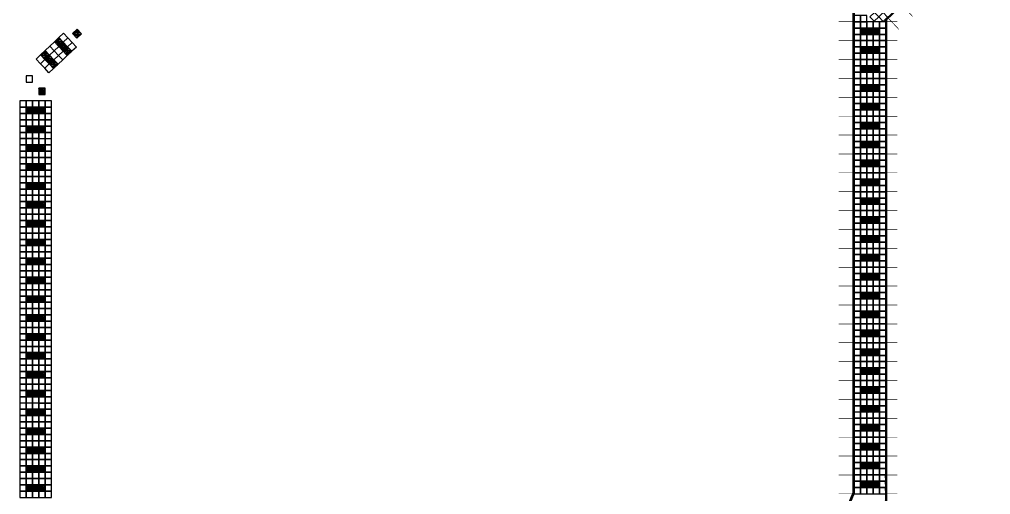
# Model space of a CAD drawing. Extents: x 833816 to 4746262, y -3629782 to -1973088.
# Drawn here: x 1940528 to 2017696, y -2628458 to -2590712 of the extents above; entities that cross this region are included whole.
import ezdxf

# ---------------------------------------------------------------- set-up
doc = ezdxf.new("R2010")
doc.units = 0
doc.header["$LTSCALE"] = 1000
doc.header["$MEASUREMENT"] = 0
doc.layers.add('W-FLOAT_BOWL浮筒', color=253, linetype='Continuous')

# ---------------------------------------------------------------- blocks, each defined once
blk = doc.blocks.new('空格子')
at = {"layer": 'W-FLOAT_BOWL浮筒'}
h = blk.add_hatch(dxfattribs=at)
h.set_pattern_fill('ANSI31', color=256, scale=50)
h.set_pattern_definition([(45, (0, 0), (-56.127, 56.127), [])])
h.paths.add_polyline_path([(219, 263), (-280, 225), (-242, -274), (256, -236)])
blk.add_lwpolyline([(-242, -274), (256, -236), (219, 263), (-280, 225)], close=True, dxfattribs=at)
blk = doc.blocks.new('浮筒')
at = {"layer": 'W-FLOAT_BOWL浮筒'}
blk.add_lwpolyline([(-230, -268), (268, -230), (230, 268), (-268, 230)], close=True, dxfattribs=at)
blk = doc.blocks.new('*U186')
at = {"color": 2, "const_width": 50}
blk.add_lwpolyline([(-2331, 0), (2331, 0)], dxfattribs=at)
blk = doc.blocks.new('*U187')
at = {"color": 0, "linetype": 'ByBlock', "lineweight": -2, "transparency": 16777216}
for p in [(0, 0), (0, -1500), (0, -3000), (0, -4500), (0, -6000), (0, -7500), (0, -9000), (0, -10500), (0, -12000), (0, -13500), (0, -15000), (0, -16500), (0, -18000), (0, -19500), (0, -21000), (0, -22500), (0, -24000), (0, -25500), (0, -27000), (0, -28500), (0, -30000), (0, -31500), (0, -33000), (0, -34500), (0, -36000), (0, -37500)]:
    blk.add_blockref('*U186', p, dxfattribs=at)
blk = doc.blocks.new('*U188')
at = {"color": 2, "const_width": 50}
blk.add_lwpolyline([(-2309, 0), (2309, 0)], dxfattribs=at)
blk = doc.blocks.new('*U189')
at = {"color": 0, "linetype": 'ByBlock', "lineweight": -2, "transparency": 16777216}
for p in [(0, 0), (0, -1500), (0, -3000), (0, -4500)]:
    blk.add_blockref('*U188', p, dxfattribs=at)

msp = doc.modelspace()

# ---------------------------------------------------------------- linework, layer by layer
at = {"color": 5}
for points in [[(2011010.4, -2538408.2), (2010986.1, -2585582.8), (2006762.3, -2589558.6), (2006760.6, -2628329.1), (1995564.9, -2655212.7), (1997554.1, -2675761.1), (1983030.9, -2685977.6), (1992105.5, -2698905.5), (1997215, -2695313.4), (2011153.2, -2695313.4), (2011153.2, -2692613.4), (1998319, -2692613.4), (1991699.9, -2683180.5), (2000394.2, -2677064.4), (1998323.4, -2655611.8), (2009461, -2628923.9), (2009462.2, -2590725.1), (2017687.4, -2582983.1), (2017696.4, -2565614), (2013699.6, -2559492.3), (2013710.8, -2537581.6)], [(2011053.2, -2692713.4), (1998267, -2692713.4), (1991560.7, -2683156.1), (2000289.1, -2677016.1), (1998221.5, -2655596.5), (2009361, -2628903.8), (2009362.2, -2590681.9), (2017587.5, -2582939.8), (2017596.4, -2565643.7), (2013599.5, -2559522.1), (2013610.8, -2537612.3)], [(2011110.4, -2538377.6), (2011086.1, -2585626.1), (2006862.3, -2589601.8), (2006860.6, -2628349.1), (1995666.8, -2655228), (1997659.3, -2675809.4), (1983170.1, -2686001.9), (1992129.9, -2698766.2), (1997183.3, -2695213.4), (2011053.2, -2695213.4), (2011053.2, -2692713.4)]]:
    msp.add_lwpolyline(points, dxfattribs=at)

# ---------------------------------------------------------------- block references
for name, p, rotation in [('*U189', (2012112.4, -2586746.8), 313.2668024039084), ('*U187', (2007950.9, -2590898.6), 359.9975254187525), ('空格子', (1945105.7, -2591848.5), 308.9392147156753), ('空格子', (2007624.4, -2591643.9), 355.6699377298531), ('空格子', (2008124.4, -2591643.9), 355.6699377298531), ('空格子', (2008624.4, -2591643.9), 355.6699377298531), ('空格子', (1943670.8, -2592512.5), 308.9392147156753), ('空格子', (1944013.5, -2592876.6), 308.9392147156753), ('空格子', (1944356.2, -2593240.7), 308.9392147156753), ('空格子', (2007624.3, -2593143.9), 355.6699377298531), ('空格子', (2008124.3, -2593143.9), 355.6699377298531), ('空格子', (2008624.3, -2593143.9), 355.6699377298531), ('空格子', (1942578.5, -2593540.6), 308.9392147156753), ('空格子', (1942921.2, -2593904.7), 308.9392147156753), ('空格子', (1943263.9, -2594268.8), 308.9392147156753), ('空格子', (2007624.3, -2594643.9), 355.6699377298531), ('空格子', (2008124.3, -2594643.9), 355.6699377298531), ('空格子', (2008624.3, -2594643.9), 355.6699377298531), ('空格子', (2007624.2, -2596143.9), 355.6699377298531), ('空格子', (2008124.2, -2596143.9), 355.6699377298531), ('空格子', (2008624.2, -2596143.9), 355.6699377298531), ('空格子', (1942329, -2596429.5), 355.6699377304419), ('空格子', (2007624.1, -2597643.9), 355.6699377298531), ('空格子', (2008124.1, -2597643.9), 355.6699377298531), ('空格子', (2008624.1, -2597643.9), 355.6699377298531), ('空格子', (1941328.9, -2597929.4), 355.6699377304419), ('空格子', (1941828.9, -2597929.4), 355.6699377304419), ('空格子', (1942328.9, -2597929.5), 355.6699377304419), ('空格子', (2007624.1, -2599143.9), 355.6699377298531), ('空格子', (2008124.1, -2599143.9), 355.6699377298531), ('空格子', (2008624.1, -2599143.9), 355.6699377298531), ('空格子', (1941328.9, -2599429.4), 355.6699377304419), ('空格子', (1941828.9, -2599429.4), 355.6699377304419), ('空格子', (1942328.9, -2599429.5), 355.6699377304419), ('空格子', (2007624, -2600643.9), 355.6699377298531), ('空格子', (2008124, -2600643.9), 355.6699377298531), ('空格子', (2008624, -2600643.9), 355.6699377298531), ('空格子', (1941328.8, -2600929.4), 355.6699377304419), ('空格子', (1941828.8, -2600929.4), 355.6699377304419), ('空格子', (1942328.8, -2600929.5), 355.6699377304419), ('空格子', (2007623.9, -2602143.9), 355.6699377298531), ('空格子', (2008123.9, -2602143.9), 355.6699377298531), ('空格子', (2008623.9, -2602143.9), 355.6699377298531), ('空格子', (1941328.8, -2602429.4), 355.6699377304419), ('空格子', (1941828.8, -2602429.4), 355.6699377304419), ('空格子', (1942328.8, -2602429.5), 355.6699377304419), ('空格子', (1941328.7, -2603929.4), 355.6699377304419), ('空格子', (1941828.7, -2603929.4), 355.6699377304419), ('空格子', (1942328.7, -2603929.5), 355.6699377304419), ('空格子', (2007623.9, -2603643.9), 355.6699377298531), ('空格子', (2008123.9, -2603643.9), 355.6699377298531), ('空格子', (2008623.9, -2603643.9), 355.6699377298531), ('空格子', (1941328.6, -2605429.4), 355.6699377304419), ('空格子', (1941828.6, -2605429.4), 355.6699377304419), ('空格子', (1942328.6, -2605429.5), 355.6699377304419), ('空格子', (2007623.8, -2605143.9), 355.6699377298531), ('空格子', (2008123.8, -2605143.9), 355.6699377298531), ('空格子', (2008623.8, -2605143.9), 355.6699377298531), ('空格子', (1941328.6, -2606929.4), 355.6699377304419), ('空格子', (1941828.6, -2606929.4), 355.6699377304419), ('空格子', (1942328.6, -2606929.5), 355.6699377304419), ('空格子', (2007623.7, -2606643.9), 355.6699377298531), ('空格子', (2008123.7, -2606643.9), 355.6699377298531), ('空格子', (2008623.7, -2606643.9), 355.6699377298531), ('空格子', (1941328.5, -2608429.4), 355.6699377304419), ('空格子', (1941828.5, -2608429.4), 355.6699377304419), ('空格子', (1942328.5, -2608429.5), 355.6699377304419), ('空格子', (2007623.7, -2608143.9), 355.6699377298531), ('空格子', (2008123.7, -2608143.9), 355.6699377298531), ('空格子', (2008623.7, -2608143.9), 355.6699377298531), ('空格子', (1941328.4, -2609929.4), 355.6699377304419), ('空格子', (1941828.4, -2609929.4), 355.6699377304419), ('空格子', (1942328.4, -2609929.5), 355.6699377304419), ('空格子', (2007623.6, -2609643.9), 355.6699377298531), ('空格子', (2008123.6, -2609643.9), 355.6699377298531), ('空格子', (2008623.6, -2609643.9), 355.6699377298531), ('空格子', (1941328.4, -2611429.4), 355.6699377304419), ('空格子', (1941828.4, -2611429.4), 355.6699377304419), ('空格子', (1942328.4, -2611429.5), 355.6699377304419), ('空格子', (2007623.5, -2611143.9), 355.6699377298531), ('空格子', (2008123.5, -2611143.9), 355.6699377298531), ('空格子', (2008623.5, -2611143.9), 355.6699377298531), ('空格子', (1941328.3, -2612929.4), 355.6699377304419), ('空格子', (1941828.3, -2612929.4), 355.6699377304419), ('空格子', (1942328.3, -2612929.5), 355.6699377304419), ('空格子', (2007623.5, -2612643.9), 355.6699377298531), ('空格子', (2008123.5, -2612643.9), 355.6699377298531), ('空格子', (2008623.5, -2612643.9), 355.6699377298531), ('空格子', (1941328.2, -2614429.4), 355.6699377304419), ('空格子', (1941828.2, -2614429.4), 355.6699377304419), ('空格子', (1942328.2, -2614429.5), 355.6699377304419), ('空格子', (2007623.4, -2614143.9), 355.6699377298531), ('空格子', (2008123.4, -2614143.9), 355.6699377298531), ('空格子', (2008623.4, -2614143.9), 355.6699377298531), ('空格子', (1941328.2, -2615929.4), 355.6699377304419), ('空格子', (1941828.2, -2615929.4), 355.6699377304419), ('空格子', (1942328.2, -2615929.5), 355.6699377304419), ('空格子', (2007623.3, -2615643.9), 355.6699377298531), ('空格子', (2008123.3, -2615643.9), 355.6699377298531), ('空格子', (2008623.3, -2615643.9), 355.6699377298531), ('空格子', (1941328.1, -2617429.4), 355.6699377304419), ('空格子', (1941828.1, -2617429.4), 355.6699377304419), ('空格子', (1942328.1, -2617429.5), 355.6699377304419), ('空格子', (2007623.3, -2617143.9), 355.6699377298531), ('空格子', (2008123.3, -2617143.9), 355.6699377298531), ('空格子', (2008623.3, -2617143.9), 355.6699377298531), ('空格子', (1941328, -2618929.4), 355.6699377304419), ('空格子', (1941828, -2618929.4), 355.6699377304419), ('空格子', (1942328, -2618929.5), 355.6699377304419), ('空格子', (2007623.2, -2618643.9), 355.6699377298531), ('空格子', (2008123.2, -2618643.9), 355.6699377298531), ('空格子', (2008623.2, -2618643.9), 355.6699377298531), ('空格子', (2007623.2, -2620143.9), 355.6699377298531), ('空格子', (2008123.2, -2620143.9), 355.6699377298531), ('空格子', (2008623.2, -2620143.9), 355.6699377298531), ('空格子', (1941328, -2620429.4), 355.6699377304419), ('空格子', (1941828, -2620429.4), 355.6699377304419), ('空格子', (1942328, -2620429.5), 355.6699377304419), ('空格子', (2007623.1, -2621643.9), 355.6699377298531), ('空格子', (2008123.1, -2621643.9), 355.6699377298531), ('空格子', (2008623.1, -2621643.9), 355.6699377298531), ('空格子', (1941327.9, -2621929.4), 355.6699377304419), ('空格子', (1941827.9, -2621929.4), 355.6699377304419), ('空格子', (1942327.9, -2621929.5), 355.6699377304419), ('空格子', (2007623, -2623143.9), 355.6699377298531), ('空格子', (2008123, -2623143.9), 355.6699377298531), ('空格子', (2008623, -2623143.9), 355.6699377298531), ('空格子', (1941327.8, -2623429.4), 355.6699377304419), ('空格子', (1941827.8, -2623429.4), 355.6699377304419), ('空格子', (1942327.8, -2623429.5), 355.6699377304419), ('空格子', (2007623, -2624643.9), 355.6699377298531), ('空格子', (2008123, -2624643.9), 355.6699377298531), ('空格子', (2008623, -2624643.9), 355.6699377298531), ('空格子', (1941327.8, -2624929.4), 355.6699377304419), ('空格子', (1941827.8, -2624929.4), 355.6699377304419), ('空格子', (1942327.8, -2624929.5), 355.6699377304419), ('空格子', (2007622.9, -2626143.9), 355.6699377298531), ('空格子', (2008122.9, -2626143.9), 355.6699377298531), ('空格子', (2008622.9, -2626143.9), 355.6699377298531), ('空格子', (1941327.7, -2626429.4), 355.6699377304419), ('空格子', (1941827.7, -2626429.4), 355.6699377304419), ('空格子', (1942327.7, -2626429.5), 355.6699377304419), ('空格子', (2007622.7, -2627643.9), 355.6699377298531), ('空格子', (2008122.7, -2627643.9), 355.6699377298531), ('空格子', (2008622.7, -2627643.9), 355.6699377298531), ('空格子', (1941327.6, -2627929.4), 355.6699377304419), ('空格子', (1941827.6, -2627929.4), 355.6699377304419), ('空格子', (1942327.6, -2627929.5), 355.6699377304419)]:
    msp.add_blockref(name, p, dxfattribs=dict(rotation=rotation))
at = {"layer": 'W-FLOAT_BOWL浮筒'}
for p, rotation in [((2007112.2, -2590648.6), 355.6699377299382), ((2007612.2, -2590648.6), 355.6699377299382), ((2007112.2, -2591148.6), 355.6699377299382), ((2007612.2, -2591148.6), 355.6699377299382), ((2008112.2, -2591148.6), 355.6699377299382), ((2008612.2, -2591148.6), 355.6699377299382), ((2009112.2, -2591148.6), 355.6699377299382), ((2007112.2, -2591648.6), 355.6699377299382), ((2007112.1, -2592148.6), 355.6699377299382), ((2007612.1, -2592148.6), 355.6699377299382), ((2008112.1, -2592148.6), 355.6699377299382), ((2008612.1, -2592148.6), 355.6699377299382), ((2009112.2, -2591648.6), 355.6699377299382), ((2009112.1, -2592148.6), 355.6699377299382), ((2007112.1, -2592648.6), 355.6699377299382), ((2007112.1, -2593148.6), 355.6699377299382), ((2007612.1, -2592648.6), 355.6699377299382), ((2008112.1, -2592648.6), 355.6699377299382), ((2008612.1, -2592648.6), 355.6699377299382), ((2009112.1, -2592648.6), 355.6699377299382), ((2009112.1, -2593148.6), 355.6699377299382), ((2007112.1, -2593648.6), 355.6699377299382), ((2007612.1, -2593648.6), 355.6699377299382), ((2008112.1, -2593648.6), 355.6699377299382), ((2008612.1, -2593648.6), 355.6699377299382), ((2009112.1, -2593648.6), 355.6699377299382), ((2007112.1, -2594148.6), 355.6699377299382), ((2007112, -2594648.6), 355.6699377299382), ((2007612.1, -2594148.6), 355.6699377299382), ((2008112.1, -2594148.6), 355.6699377299382), ((2008612.1, -2594148.6), 355.6699377299382), ((2009112.1, -2594148.6), 355.6699377299382), ((2009112, -2594648.6), 355.6699377299382), ((1941316.8, -2595434.1), 355.6699377305271), ((2007112, -2595148.6), 355.6699377299382), ((2007612, -2595148.6), 355.6699377299382), ((2008112, -2595148.6), 355.6699377299382), ((2008612, -2595148.6), 355.6699377299382), ((2009112, -2595148.6), 355.6699377299382), ((2007112, -2596148.6), 355.6699377299382), ((2007112, -2595648.6), 355.6699377299382), ((2007612, -2595648.6), 355.6699377299382), ((2008112, -2595648.6), 355.6699377299382), ((2008612, -2595648.6), 355.6699377299382), ((2009112, -2596148.6), 355.6699377299382), ((2009112, -2595648.6), 355.6699377299382), ((2007112, -2596648.6), 355.6699377299382), ((2007612, -2596648.6), 355.6699377299382), ((2008112, -2596648.6), 355.6699377299382), ((2008612, -2596648.6), 355.6699377299382), ((2009112, -2596648.6), 355.6699377299382), ((1940816.8, -2597434.1), 355.6699377305271), ((1941316.8, -2597434.1), 355.6699377305271), ((1941816.8, -2597434.1), 355.6699377305271), ((1942316.8, -2597434.2), 355.6699377305271), ((1942816.8, -2597434.2), 355.6699377305271), ((2007111.9, -2597148.6), 355.6699377299382), ((2007111.9, -2597648.6), 355.6699377299382), ((2007611.9, -2597148.6), 355.6699377299382), ((2008111.9, -2597148.6), 355.6699377299382), ((2008611.9, -2597148.6), 355.6699377299382), ((2009111.9, -2597148.6), 355.6699377299382), ((2009111.9, -2597648.6), 355.6699377299382), ((1940816.7, -2597934.1), 355.6699377305271), ((1940816.7, -2598434.1), 355.6699377305271), ((1941316.7, -2598434.1), 355.6699377305271), ((1941816.7, -2598434.1), 355.6699377305271), ((1942316.7, -2598434.2), 355.6699377305271), ((1942816.7, -2597934.2), 355.6699377305271), ((1942816.7, -2598434.2), 355.6699377305271), ((2007111.9, -2598148.6), 355.6699377299382), ((2007611.9, -2598148.6), 355.6699377299382), ((2008111.9, -2598148.6), 355.6699377299382), ((2008611.9, -2598148.6), 355.6699377299382), ((2009111.9, -2598148.6), 355.6699377299382), ((1940816.7, -2598934.1), 355.6699377305271), ((1941316.7, -2598934.1), 355.6699377305271), ((1941816.7, -2598934.1), 355.6699377305271), ((1942316.7, -2598934.2), 355.6699377305271), ((1942816.7, -2598934.2), 355.6699377305271), ((2007111.9, -2598648.6), 355.6699377299382), ((2007111.8, -2599148.6), 355.6699377299382), ((2007611.9, -2598648.6), 355.6699377299382), ((2008111.9, -2598648.6), 355.6699377299382), ((2008611.9, -2598648.6), 355.6699377299382), ((2009111.9, -2598648.6), 355.6699377299382), ((2009111.8, -2599148.6), 355.6699377299382), ((1940816.7, -2599434.1), 355.6699377305271), ((1940816.6, -2599934.1), 355.6699377305271), ((1941316.6, -2599934.1), 355.6699377305271), ((1941816.6, -2599934.1), 355.6699377305271), ((1942316.6, -2599934.2), 355.6699377305271), ((1942816.7, -2599434.2), 355.6699377305271), ((1942816.6, -2599934.2), 355.6699377305271), ((2007111.8, -2599648.6), 355.6699377299382), ((2007611.8, -2599648.6), 355.6699377299382), ((2008111.8, -2599648.6), 355.6699377299382), ((2008611.8, -2599648.6), 355.6699377299382), ((2009111.8, -2599648.6), 355.6699377299382), ((1940816.6, -2600434.1), 355.6699377305271), ((1941316.6, -2600434.1), 355.6699377305271), ((1941816.6, -2600434.1), 355.6699377305271), ((1942316.6, -2600434.2), 355.6699377305271), ((1942816.6, -2600434.2), 355.6699377305271), ((2007111.8, -2600648.6), 355.6699377299382), ((2007111.8, -2600148.6), 355.6699377299382), ((2007611.8, -2600148.6), 355.6699377299382), ((2008111.8, -2600148.6), 355.6699377299382), ((2008611.8, -2600148.6), 355.6699377299382), ((2009111.8, -2600648.6), 355.6699377299382), ((2009111.8, -2600148.6), 355.6699377299382), ((1940816.6, -2601434.1), 355.6699377305271), ((1940816.6, -2600934.1), 355.6699377305271), ((1941316.6, -2601434.1), 355.6699377305271), ((1941816.6, -2601434.1), 355.6699377305271), ((1942316.6, -2601434.2), 355.6699377305271), ((1942816.6, -2601434.2), 355.6699377305271), ((1942816.6, -2600934.2), 355.6699377305271), ((2007111.8, -2601148.6), 355.6699377299382), ((2007611.8, -2601148.6), 355.6699377299382), ((2008111.8, -2601148.6), 355.6699377299382), ((2008611.8, -2601148.6), 355.6699377299382), ((2009111.8, -2601148.6), 355.6699377299382), ((1940816.6, -2601934.1), 355.6699377305271), ((1941316.6, -2601934.1), 355.6699377305271), ((1941816.6, -2601934.1), 355.6699377305271), ((1942316.6, -2601934.2), 355.6699377305271), ((1942816.6, -2601934.2), 355.6699377305271), ((2007111.7, -2601648.6), 355.6699377299382), ((2007111.7, -2602148.6), 355.6699377299382), ((2007611.7, -2601648.6), 355.6699377299382), ((2008111.7, -2601648.6), 355.6699377299382), ((2008611.7, -2601648.6), 355.6699377299382), ((2009111.7, -2601648.6), 355.6699377299382), ((2009111.7, -2602148.6), 355.6699377299382), ((1940816.5, -2602434.1), 355.6699377305271), ((1940816.5, -2602934.1), 355.6699377305271), ((1941316.5, -2602934.1), 355.6699377305271), ((1941816.5, -2602934.1), 355.6699377305271), ((1942316.5, -2602934.2), 355.6699377305271), ((1942816.5, -2602434.2), 355.6699377305271), ((1942816.5, -2602934.2), 355.6699377305271), ((2007111.7, -2603148.6), 355.6699377299382), ((2007111.7, -2602648.6), 355.6699377299382), ((2007611.7, -2603148.6), 355.6699377299382), ((2007611.7, -2602648.6), 355.6699377299382), ((2008111.7, -2603148.6), 355.6699377299382), ((2008111.7, -2602648.6), 355.6699377299382), ((2008611.7, -2603148.6), 355.6699377299382), ((2008611.7, -2602648.6), 355.6699377299382), ((2009111.7, -2603148.6), 355.6699377299382), ((2009111.7, -2602648.6), 355.6699377299382), ((1940816.5, -2603934.1), 355.6699377305271), ((1940816.5, -2603434.1), 355.6699377305271), ((1941316.5, -2603434.1), 355.6699377305271), ((1941816.5, -2603434.1), 355.6699377305271), ((1942316.5, -2603434.2), 355.6699377305271), ((1942816.5, -2603934.2), 355.6699377305271), ((1942816.5, -2603434.2), 355.6699377305271), ((2007111.7, -2603648.6), 355.6699377299382), ((2009111.7, -2603648.6), 355.6699377299382), ((1940816.4, -2604434.1), 355.6699377305271), ((1941316.4, -2604434.1), 355.6699377305271), ((1941816.4, -2604434.1), 355.6699377305271), ((1942316.4, -2604434.2), 355.6699377305271), ((1942816.4, -2604434.2), 355.6699377305271), ((2007111.6, -2604148.6), 355.6699377299382), ((2007111.6, -2604648.6), 355.6699377299382), ((2007611.6, -2604148.6), 355.6699377299382), ((2007611.6, -2604648.6), 355.6699377299382), ((2008111.6, -2604148.6), 355.6699377299382), ((2008111.6, -2604648.6), 355.6699377299382), ((2008611.6, -2604148.6), 355.6699377299382), ((2008611.6, -2604648.6), 355.6699377299382), ((2009111.6, -2604148.6), 355.6699377299382), ((2009111.6, -2604648.6), 355.6699377299382), ((1940816.4, -2604934.1), 355.6699377305271), ((1940816.4, -2605434.1), 355.6699377305271), ((1941316.4, -2604934.1), 355.6699377305271), ((1941816.4, -2604934.1), 355.6699377305271), ((1942316.4, -2604934.2), 355.6699377305271), ((1942816.4, -2604934.2), 355.6699377305271), ((1942816.4, -2605434.2), 355.6699377305271), ((2007111.6, -2605148.6), 355.6699377299382), ((2009111.6, -2605148.6), 355.6699377299382), ((1940816.4, -2605934.1), 355.6699377305271), ((1941316.4, -2605934.1), 355.6699377305271), ((1941816.4, -2605934.1), 355.6699377305271), ((1942316.4, -2605934.2), 355.6699377305271), ((1942816.4, -2605934.2), 355.6699377305271), ((2007111.6, -2605648.6), 355.6699377299382), ((2007111.5, -2606148.6), 355.6699377299382), ((2007611.6, -2605648.6), 355.6699377299382), ((2007611.5, -2606148.6), 355.6699377299382), ((2008111.6, -2605648.6), 355.6699377299382), ((2008111.5, -2606148.6), 355.6699377299382), ((2008611.6, -2605648.6), 355.6699377299382), ((2008611.5, -2606148.6), 355.6699377299382), ((2009111.6, -2605648.6), 355.6699377299382), ((2009111.5, -2606148.6), 355.6699377299382), ((1940816.4, -2606434.1), 355.6699377305271), ((1940816.3, -2606934.1), 355.6699377305271), ((1941316.4, -2606434.1), 355.6699377305271), ((1941816.4, -2606434.1), 355.6699377305271), ((1942316.4, -2606434.2), 355.6699377305271), ((1942816.4, -2606434.2), 355.6699377305271), ((1942816.3, -2606934.2), 355.6699377305271), ((2007111.5, -2606648.6), 355.6699377299382), ((2009111.5, -2606648.6), 355.6699377299382), ((1940816.3, -2607434.1), 355.6699377305271), ((1941316.3, -2607434.1), 355.6699377305271), ((1941816.3, -2607434.1), 355.6699377305271), ((1942316.3, -2607434.2), 355.6699377305271), ((1942816.3, -2607434.2), 355.6699377305271), ((2007111.5, -2607648.6), 355.6699377299382), ((2007111.5, -2607148.6), 355.6699377299382), ((2007611.5, -2607648.6), 355.6699377299382), ((2007611.5, -2607148.6), 355.6699377299382), ((2008111.5, -2607648.6), 355.6699377299382), ((2008111.5, -2607148.6), 355.6699377299382), ((2008611.5, -2607648.6), 355.6699377299382), ((2008611.5, -2607148.6), 355.6699377299382), ((2009111.5, -2607648.6), 355.6699377299382), ((2009111.5, -2607148.6), 355.6699377299382), ((1940816.3, -2608434.1), 355.6699377305271), ((1940816.3, -2607934.1), 355.6699377305271), ((1941316.3, -2607934.1), 355.6699377305271), ((1941816.3, -2607934.1), 355.6699377305271), ((1942316.3, -2607934.2), 355.6699377305271), ((1942816.3, -2608434.2), 355.6699377305271), ((1942816.3, -2607934.2), 355.6699377305271), ((2007111.5, -2608148.6), 355.6699377299382), ((2009111.5, -2608148.6), 355.6699377299382), ((1940816.3, -2608934.1), 355.6699377305271), ((1941316.3, -2608934.1), 355.6699377305271), ((1941816.3, -2608934.1), 355.6699377305271), ((1942316.3, -2608934.2), 355.6699377305271), ((1942816.3, -2608934.2), 355.6699377305271), ((2007111.4, -2608648.6), 355.6699377299382), ((2007111.4, -2609148.6), 355.6699377299382), ((2007611.4, -2608648.6), 355.6699377299382), ((2007611.4, -2609148.6), 355.6699377299382), ((2008111.4, -2608648.6), 355.6699377299382), ((2008111.4, -2609148.6), 355.6699377299382), ((2008611.4, -2608648.6), 355.6699377299382), ((2008611.4, -2609148.6), 355.6699377299382), ((2009111.4, -2608648.6), 355.6699377299382), ((2009111.4, -2609148.6), 355.6699377299382), ((1940816.2, -2609434.1), 355.6699377305271), ((1940816.2, -2609934.1), 355.6699377305271), ((1941316.2, -2609434.1), 355.6699377305271), ((1941816.2, -2609434.1), 355.6699377305271), ((1942316.2, -2609434.2), 355.6699377305271), ((1942816.2, -2609434.2), 355.6699377305271), ((1942816.2, -2609934.2), 355.6699377305271), ((2007111.4, -2609648.6), 355.6699377299382), ((2009111.4, -2609648.6), 355.6699377299382), ((1940816.2, -2610434.1), 355.6699377305271), ((1941316.2, -2610434.1), 355.6699377305271), ((1941816.2, -2610434.1), 355.6699377305271), ((1942316.2, -2610434.2), 355.6699377305271), ((1942816.2, -2610434.2), 355.6699377305271), ((2007111.4, -2610148.6), 355.6699377299382), ((2007111.3, -2610648.6), 355.6699377299382), ((2007611.4, -2610148.6), 355.6699377299382), ((2007611.3, -2610648.6), 355.6699377299382), ((2008111.4, -2610148.6), 355.6699377299382), ((2008111.3, -2610648.6), 355.6699377299382), ((2008611.4, -2610148.6), 355.6699377299382), ((2008611.3, -2610648.6), 355.6699377299382), ((2009111.4, -2610148.6), 355.6699377299382), ((2009111.3, -2610648.6), 355.6699377299382), ((1940816.2, -2610934.1), 355.6699377305271), ((1940816.1, -2611434.1), 355.6699377305271), ((1941316.2, -2610934.1), 355.6699377305271), ((1941816.2, -2610934.1), 355.6699377305271), ((1942316.2, -2610934.2), 355.6699377305271), ((1942816.2, -2610934.2), 355.6699377305271), ((1942816.1, -2611434.2), 355.6699377305271), ((2007111.3, -2611148.6), 355.6699377299382), ((2007111.3, -2611648.6), 355.6699377299382), ((2007611.3, -2611648.6), 355.6699377299382), ((2008111.3, -2611648.6), 355.6699377299382), ((2008611.3, -2611648.6), 355.6699377299382), ((2009111.3, -2611148.6), 355.6699377299382), ((2009111.3, -2611648.6), 355.6699377299382), ((1940816.1, -2611934.1), 355.6699377305271), ((1940816.1, -2612434.1), 355.6699377305271), ((1941316.1, -2611934.1), 355.6699377305271), ((1941316.1, -2612434.1), 355.6699377305271), ((1941816.1, -2611934.1), 355.6699377305271), ((1941816.1, -2612434.1), 355.6699377305271), ((1942316.1, -2611934.2), 355.6699377305271), ((1942316.1, -2612434.2), 355.6699377305271), ((1942816.1, -2611934.2), 355.6699377305271), ((1942816.1, -2612434.2), 355.6699377305271), ((2007111.3, -2612148.6), 355.6699377299382), ((2007611.3, -2612148.6), 355.6699377299382), ((2008111.3, -2612148.6), 355.6699377299382), ((2008611.3, -2612148.6), 355.6699377299382), ((2009111.3, -2612148.6), 355.6699377299382), ((1940816.1, -2612934.1), 355.6699377305271), ((1942816.1, -2612934.2), 355.6699377305271), ((2007111.3, -2612648.6), 355.6699377299382), ((2007111.2, -2613148.6), 355.6699377299382), ((2007611.2, -2613148.6), 355.6699377299382), ((2008111.2, -2613148.6), 355.6699377299382), ((2008611.2, -2613148.6), 355.6699377299382), ((2009111.3, -2612648.6), 355.6699377299382), ((2009111.2, -2613148.6), 355.6699377299382), ((1940816.1, -2613434.1), 355.6699377305271), ((1940816, -2613934.1), 355.6699377305271), ((1941316.1, -2613434.1), 355.6699377305271), ((1941316, -2613934.1), 355.6699377305271), ((1941816.1, -2613434.1), 355.6699377305271), ((1941816, -2613934.1), 355.6699377305271), ((1942316.1, -2613434.2), 355.6699377305271), ((1942316, -2613934.2), 355.6699377305271), ((1942816.1, -2613434.2), 355.6699377305271), ((1942816, -2613934.2), 355.6699377305271), ((2007111.2, -2613648.6), 355.6699377299382), ((2007611.2, -2613648.6), 355.6699377299382), ((2008111.2, -2613648.6), 355.6699377299382), ((2008611.2, -2613648.6), 355.6699377299382), ((2009111.2, -2613648.6), 355.6699377299382), ((1940816, -2614434.1), 355.6699377305271), ((1942816, -2614434.2), 355.6699377305271), ((2007111.2, -2614648.6), 355.6699377299382), ((2007111.2, -2614148.6), 355.6699377299382), ((2007611.2, -2614648.6), 355.6699377299382), ((2008111.2, -2614648.6), 355.6699377299382), ((2008611.2, -2614648.6), 355.6699377299382), ((2009111.2, -2614648.6), 355.6699377299382), ((2009111.2, -2614148.6), 355.6699377299382), ((1940816, -2615434.1), 355.6699377305271), ((1940816, -2614934.1), 355.6699377305271), ((1941316, -2615434.1), 355.6699377305271), ((1941316, -2614934.1), 355.6699377305271), ((1941816, -2615434.1), 355.6699377305271), ((1941816, -2614934.1), 355.6699377305271), ((1942316, -2615434.2), 355.6699377305271), ((1942316, -2614934.2), 355.6699377305271), ((1942816, -2615434.2), 355.6699377305271), ((1942816, -2614934.2), 355.6699377305271), ((2007111.2, -2615148.6), 355.6699377299382), ((2007611.2, -2615148.6), 355.6699377299382), ((2008111.2, -2615148.6), 355.6699377299382), ((2008611.2, -2615148.6), 355.6699377299382), ((2009111.2, -2615148.6), 355.6699377299382), ((1940816, -2615934.1), 355.6699377305271), ((1942816, -2615934.2), 355.6699377305271), ((2007111.1, -2615648.6), 355.6699377299382), ((2007111.1, -2616148.6), 355.6699377299382), ((2007611.1, -2616148.6), 355.6699377299382), ((2008111.1, -2616148.6), 355.6699377299382), ((2008611.1, -2616148.6), 355.6699377299382), ((2009111.1, -2615648.6), 355.6699377299382), ((2009111.1, -2616148.6), 355.6699377299382), ((1940815.9, -2616434.1), 355.6699377305271), ((1940815.9, -2616934.1), 355.6699377305271), ((1941315.9, -2616434.1), 355.6699377305271), ((1941315.9, -2616934.1), 355.6699377305271), ((1941815.9, -2616434.1), 355.6699377305271), ((1941815.9, -2616934.1), 355.6699377305271), ((1942315.9, -2616434.2), 355.6699377305271), ((1942315.9, -2616934.2), 355.6699377305271), ((1942815.9, -2616434.2), 355.6699377305271), ((1942815.9, -2616934.2), 355.6699377305271), ((2007111.1, -2616648.6), 355.6699377299382), ((2007611.1, -2616648.6), 355.6699377299382), ((2008111.1, -2616648.6), 355.6699377299382), ((2008611.1, -2616648.6), 355.6699377299382), ((2009111.1, -2616648.6), 355.6699377299382), ((1940815.9, -2617434.1), 355.6699377305271), ((1942815.9, -2617434.2), 355.6699377305271), ((2007111.1, -2617148.6), 355.6699377299382), ((2007111, -2617648.6), 355.6699377299382), ((2007611, -2617648.6), 355.6699377299382), ((2008111, -2617648.6), 355.6699377299382), ((2008611, -2617648.6), 355.6699377299382), ((2009111.1, -2617148.6), 355.6699377299382), ((2009111, -2617648.6), 355.6699377299382), ((1940815.9, -2617934.1), 355.6699377305271), ((1940815.8, -2618434.1), 355.6699377305271), ((1941315.9, -2617934.1), 355.6699377305271), ((1941315.8, -2618434.1), 355.6699377305271), ((1941815.9, -2617934.1), 355.6699377305271), ((1941815.8, -2618434.1), 355.6699377305271), ((1942315.9, -2617934.2), 355.6699377305271), ((1942315.8, -2618434.2), 355.6699377305271), ((1942815.9, -2617934.2), 355.6699377305271), ((1942815.8, -2618434.2), 355.6699377305271), ((2007111, -2618148.6), 355.6699377299382), ((2007611, -2618148.6), 355.6699377299382), ((2008111, -2618148.6), 355.6699377299382), ((2008611, -2618148.6), 355.6699377299382), ((2009111, -2618148.6), 355.6699377299382), ((1940815.8, -2618934.1), 355.6699377305271), ((1942815.8, -2618934.2), 355.6699377305271), ((2007111, -2619148.6), 355.6699377299382), ((2007111, -2618648.6), 355.6699377299382), ((2007611, -2619148.6), 355.6699377299382), ((2008111, -2619148.6), 355.6699377299382), ((2008611, -2619148.6), 355.6699377299382), ((2009111, -2619148.6), 355.6699377299382), ((2009111, -2618648.6), 355.6699377299382), ((1940815.8, -2619934.1), 355.6699377305271), ((1940815.8, -2619434.1), 355.6699377305271), ((1941315.8, -2619934.1), 355.6699377305271), ((1941315.8, -2619434.1), 355.6699377305271), ((1941815.8, -2619934.1), 355.6699377305271), ((1941815.8, -2619434.1), 355.6699377305271), ((1942315.8, -2619934.2), 355.6699377305271), ((1942315.8, -2619434.2), 355.6699377305271), ((1942815.8, -2619934.2), 355.6699377305271), ((1942815.8, -2619434.2), 355.6699377305271), ((2007111, -2619648.6), 355.6699377299382), ((2007110.9, -2620148.6), 355.6699377299382), ((2007611, -2619648.6), 355.6699377299382), ((2008111, -2619648.6), 355.6699377299382), ((2008611, -2619648.6), 355.6699377299382), ((2009111, -2619648.6), 355.6699377299382), ((2009110.9, -2620148.6), 355.6699377299382), ((1940815.8, -2620434.1), 355.6699377305271), ((1942815.8, -2620434.2), 355.6699377305271), ((2007110.9, -2620648.6), 355.6699377299382), ((2007610.9, -2620648.6), 355.6699377299382), ((2008110.9, -2620648.6), 355.6699377299382), ((2008610.9, -2620648.6), 355.6699377299382), ((2009110.9, -2620648.6), 355.6699377299382), ((1940815.7, -2620934.1), 355.6699377305271), ((1940815.7, -2621434.1), 355.6699377305271), ((1941315.7, -2620934.1), 355.6699377305271), ((1941315.7, -2621434.1), 355.6699377305271), ((1941815.7, -2620934.1), 355.6699377305271), ((1941815.7, -2621434.1), 355.6699377305271), ((1942315.7, -2620934.2), 355.6699377305271), ((1942315.7, -2621434.2), 355.6699377305271), ((1942815.7, -2620934.2), 355.6699377305271), ((1942815.7, -2621434.2), 355.6699377305271), ((2007110.9, -2621648.6), 355.6699377299382), ((2007110.9, -2621148.6), 355.6699377299382), ((2007610.9, -2621148.6), 355.6699377299382), ((2008110.9, -2621148.6), 355.6699377299382), ((2008610.9, -2621148.6), 355.6699377299382), ((2009110.9, -2621648.6), 355.6699377299382), ((2009110.9, -2621148.6), 355.6699377299382), ((1940815.7, -2622434.1), 355.6699377305271), ((1940815.7, -2621934.1), 355.6699377305271), ((1941315.7, -2622434.1), 355.6699377305271), ((1941815.7, -2622434.1), 355.6699377305271), ((1942315.7, -2622434.2), 355.6699377305271), ((1942815.7, -2622434.2), 355.6699377305271), ((1942815.7, -2621934.2), 355.6699377305271), ((2007110.9, -2622148.6), 355.6699377299382), ((2007610.9, -2622148.6), 355.6699377299382), ((2008110.9, -2622148.6), 355.6699377299382), ((2008610.9, -2622148.6), 355.6699377299382), ((2009110.9, -2622148.6), 355.6699377299382), ((1940815.6, -2622934.1), 355.6699377305271), ((1941315.6, -2622934.1), 355.6699377305271), ((1941815.6, -2622934.1), 355.6699377305271), ((1942315.6, -2622934.2), 355.6699377305271), ((1942815.6, -2622934.2), 355.6699377305271), ((2007110.8, -2622648.6), 355.6699377299382), ((2007110.8, -2623148.6), 355.6699377299382), ((2007610.8, -2622648.6), 355.6699377299382), ((2008110.8, -2622648.6), 355.6699377299382), ((2008610.8, -2622648.6), 355.6699377299382), ((2009110.8, -2622648.6), 355.6699377299382), ((2009110.8, -2623148.6), 355.6699377299382), ((1940815.6, -2623434.1), 355.6699377305271), ((1940815.6, -2623934.1), 355.6699377305271), ((1941315.6, -2623934.1), 355.6699377305271), ((1941815.6, -2623934.1), 355.6699377305271), ((1942315.6, -2623934.2), 355.6699377305271), ((1942815.6, -2623434.2), 355.6699377305271), ((1942815.6, -2623934.2), 355.6699377305271), ((2007110.8, -2623648.6), 355.6699377299382), ((2007610.8, -2623648.6), 355.6699377299382), ((2008110.8, -2623648.6), 355.6699377299382), ((2008610.8, -2623648.6), 355.6699377299382), ((2009110.8, -2623648.6), 355.6699377299382), ((1940815.6, -2624434.1), 355.6699377305271), ((1941315.6, -2624434.1), 355.6699377305271), ((1941815.6, -2624434.1), 355.6699377305271), ((1942315.6, -2624434.2), 355.6699377305271), ((1942815.6, -2624434.2), 355.6699377305271), ((2007110.8, -2624148.6), 355.6699377299382), ((2007110.7, -2624648.6), 355.6699377299382), ((2007610.8, -2624148.6), 355.6699377299382), ((2008110.8, -2624148.6), 355.6699377299382), ((2008610.8, -2624148.6), 355.6699377299382), ((2009110.8, -2624148.6), 355.6699377299382), ((2009110.7, -2624648.6), 355.6699377299382), ((1940815.6, -2624934.1), 355.6699377305271), ((1940815.5, -2625434.1), 355.6699377305271), ((1941315.5, -2625434.1), 355.6699377305271), ((1941815.5, -2625434.1), 355.6699377305271), ((1942315.5, -2625434.2), 355.6699377305271), ((1942815.6, -2624934.2), 355.6699377305271), ((1942815.5, -2625434.2), 355.6699377305271), ((2007110.7, -2625148.6), 355.6699377299382), ((2007610.7, -2625148.6), 355.6699377299382), ((2008110.7, -2625148.6), 355.6699377299382), ((2008610.7, -2625148.6), 355.6699377299382), ((2009110.7, -2625148.6), 355.6699377299382), ((1940815.5, -2625934.1), 355.6699377305271), ((1941315.5, -2625934.1), 355.6699377305271), ((1941815.5, -2625934.1), 355.6699377305271), ((1942315.5, -2625934.2), 355.6699377305271), ((1942815.5, -2625934.2), 355.6699377305271), ((2007110.7, -2626148.6), 355.6699377299382), ((2007110.7, -2625648.6), 355.6699377299382), ((2007610.7, -2625648.6), 355.6699377299382), ((2008110.7, -2625648.6), 355.6699377299382), ((2008610.7, -2625648.6), 355.6699377299382), ((2009110.7, -2626148.6), 355.6699377299382), ((2009110.7, -2625648.6), 355.6699377299382), ((1940815.5, -2626934.1), 355.6699377305271), ((1940815.5, -2626434.1), 355.6699377305271), ((1941315.5, -2626934.1), 355.6699377305271), ((1941815.5, -2626934.1), 355.6699377305271), ((1942315.5, -2626934.2), 355.6699377305271), ((1942815.5, -2626934.2), 355.6699377305271), ((1942815.5, -2626434.2), 355.6699377305271), ((2007110.7, -2626648.6), 355.6699377299382), ((2007610.7, -2626648.6), 355.6699377299382), ((2008110.7, -2626648.6), 355.6699377299382), ((2008610.7, -2626648.6), 355.6699377299382), ((2009110.7, -2626648.6), 355.6699377299382), ((1940815.5, -2627434.1), 355.6699377305271), ((1941315.5, -2627434.1), 355.6699377305271), ((1941815.5, -2627434.1), 355.6699377305271), ((1942315.5, -2627434.2), 355.6699377305271), ((1942815.5, -2627434.2), 355.6699377305271), ((2007110.5, -2627148.6), 355.6699377299382), ((2007110.5, -2627648.6), 355.6699377299382), ((2007610.5, -2627148.6), 355.6699377299382), ((2008110.5, -2627148.6), 355.6699377299382), ((2008610.5, -2627148.6), 355.6699377299382), ((2009110.5, -2627148.6), 355.6699377299382), ((2009110.5, -2627648.6), 355.6699377299382), ((1940815.4, -2627934.1), 355.6699377305271), ((1940815.4, -2628434.1), 355.6699377305271), ((1941315.4, -2628434.1), 355.6699377305271), ((1941815.4, -2628434.1), 355.6699377305271), ((1942315.4, -2628434.2), 355.6699377305271), ((1942815.4, -2627934.2), 355.6699377305271), ((1942815.4, -2628434.2), 355.6699377305271), ((2007110.5, -2628148.6), 355.6699377299382), ((2007610.5, -2628148.6), 355.6699377299382), ((2008110.5, -2628148.6), 355.6699377299382), ((2008610.5, -2628148.6), 355.6699377299382), ((2009110.5, -2628148.6), 355.6699377299382)]:
    msp.add_blockref('浮筒', p, dxfattribs=dict(at, rotation=rotation))
at = {"layer": 'W-FLOAT_BOWL浮筒', "xscale": -1}
for p, rotation in [((2008455.3, -2590505.6), 137.594390092778), ((2009162, -2590527), 137.594390092778), ((1944023.1, -2592164.1), 137.5943900933668), ((1942930.8, -2593192.2), 137.5943900933668), ((1943294.9, -2592849.5), 137.5943900933668), ((1943637.6, -2593213.6), 137.5943900933668), ((1944365.8, -2592528.2), 137.5943900933668), ((1944708.5, -2592892.3), 137.5943900933668), ((1942202.7, -2593877.6), 137.5943900933668), ((1943273.5, -2593556.3), 137.5943900933668), ((1943616.2, -2593920.4), 137.5943900933668), ((1943980.3, -2593577.7), 137.5943900933668), ((1942545.4, -2594241.7), 137.5943900933668), ((1942888.1, -2594605.8), 137.5943900933668)]:
    msp.add_blockref('浮筒', p, dxfattribs=dict(at, rotation=rotation))

doc.saveas('drawing.dxf')
